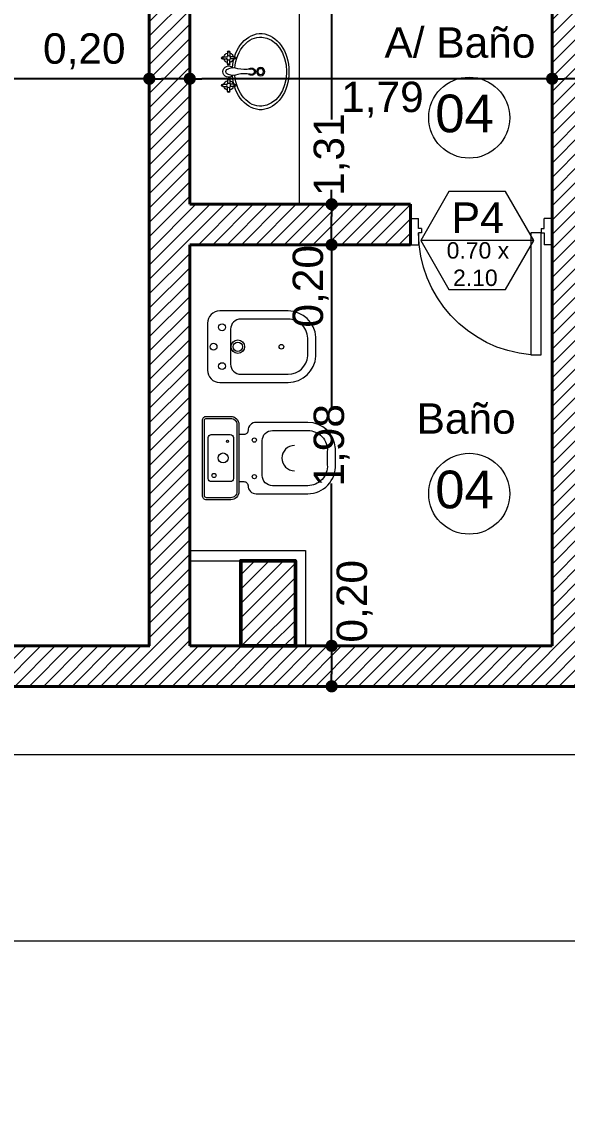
# Model space of a CAD drawing. Header units: millimetres. Extents: x 130 to 235, y 159 to 225.
# Drawn here: x 209.07 to 211.77, y 196.36 to 201.72 of the extents above; entities that cross this region are included whole.
import ezdxf

# ---------------------------------------------------------------- set-up
doc = ezdxf.new("R2010")
doc.units = ezdxf.units.MM
for name, color, linetype, lineweight in [('015', 1, 'Continuous', 15), ('02', 5, 'Continuous', 20), ('A-COT-PARC', 252, 'Continuous', 15), ('COLUMNAS', 3, 'Continuous', 50), ('COTAS', 151, 'Continuous', 5), ('hatch muro', 252, 'Continuous', 5), ('MUROS', 7, 'Continuous', 40), ('Simbolos', 6, 'Continuous', 20), ('TEXTOS', 2, 'Continuous', 20), ('Textos Simb', 4, 'Continuous', 20)]:
    doc.layers.add(name, color=color, linetype=linetype, lineweight=lineweight)
doc.styles.add('COTAS', font='ROMANS', dxfattribs={"width": 0.7})
doc.styles.add('STYLE1', font='arial.ttf')
doc.dimstyles.new('COTA 100', dxfattribs={"dimtxt": 0.12, "dimasz": 0.15, "dimexe": 0, "dimexo": 0, "dimgap": 0.04, "dimtad": 1, "dimzin": 4, "dimdsep": 46, "dimtxsty": 'COTAS', "dimblk1": 'COTA_N', "dimblk2": 'COTA_N', "dimsah": 1, "dimcen": 0.09, "dimse1": 1, "dimse2": 1, "dimclrd": 256, "dimclrt": 60, "dimadec": 4, "dimazin": 0, "dimtfac": 1, "dimtix": 1, "dimtmove": 2, "dimatfit": 3, "dimfxl": 1, "dimtolj": 1, "dimtzin": 0, "dimlwd": -1, "dimarcsym": 0})
doc.dimstyles.new('ISO-25', dxfattribs={"dimtxt": 0.15, "dimasz": 0.06, "dimexe": 0, "dimexo": 0, "dimgap": 0, "dimtad": 0, "dimzin": 1, "dimtxsty": 'STYLE1', "dimblk": 'DOT', "dimcen": 2.5, "dimclrt": 5, "dimadec": 0, "dimazin": 0, "dimtfac": 1, "dimtmove": 2, "dimatfit": 3, "dimldrblk": 'DOT', "dimfxl": 1, "dimarcsym": 0})
pattern_1 = [(45, (-1047.780325, -271.0186), (-0.035355339, 0.035355339), [])]

# ---------------------------------------------------------------- blocks, each defined once
blk = doc.blocks.new('COTA_N')
for p, q in [((0, 0.5), (0, -0.5)), ((-1, 0), (0, 0))]:
    blk.add_line(p, q)
at = {"const_width": 0.065}
blk.add_lwpolyline([(0.141421, 0.141421), (0.282843, 0.282843), (0, 0), (-0.141421, -0.141421), (-0.282843, -0.282843)], dxfattribs=at)
blk = doc.blocks.new('*D16')
at = {"layer": 'A-COT-PARC', "linetype": 'ByBlock'}
blk.add_line((144.734152, 198.101775), (220.364152, 198.101775), dxfattribs=at)
at = {"layer": 'Defpoints', "color": 0}
for p in [(144.584152, 198.680094), (220.514152, 198.680094), (220.514152, 198.101775)]:
    blk.add_point(p, dxfattribs=at)
at = {"layer": 'A-COT-PARC', "xscale": 0.15, "yscale": 0.15, "zscale": 0.15, "rotation": 180}
blk.add_blockref('COTA_N', (144.584152, 198.101775), dxfattribs=at)
at = {"layer": 'A-COT-PARC', "xscale": 0.15, "yscale": 0.15, "zscale": 0.15}
blk.add_blockref('COTA_N', (220.514152, 198.101775), dxfattribs=at)
at = {"layer": 'A-COT-PARC', "color": 60, "insert": (190.714152, 197.697181), "char_height": 0.6, "attachment_point": 5, "style": 'COTAS'}
blk.add_mtext('\\A1;{\\H0.5x;75.93}', dxfattribs=at)
blk = doc.blocks.new('*D19')
at = {"layer": 'A-COT-PARC', "linetype": 'ByBlock'}
blk.add_line((225.664152, 197.180146), (136.644152, 197.180146), dxfattribs=at)
at = {"layer": 'Defpoints', "color": 0}
for p in [(136.494152, 198.776236), (225.814152, 198.776236), (136.494152, 197.180146)]:
    blk.add_point(p, dxfattribs=at)
at = {"layer": 'A-COT-PARC', "xscale": 0.15, "yscale": 0.15, "zscale": 0.15, "rotation": 180}
blk.add_blockref('COTA_N', (136.494152, 197.180146), dxfattribs=at)
at = {"layer": 'A-COT-PARC', "xscale": 0.15, "yscale": 0.15, "zscale": 0.15}
blk.add_blockref('COTA_N', (225.814152, 197.180146), dxfattribs=at)
at = {"layer": 'A-COT-PARC', "color": 60, "insert": (173.649152, 196.758239), "char_height": 0.6, "attachment_point": 5, "style": 'COTAS'}
blk.add_mtext('\\A1;{\\H0.5x;89.32}', dxfattribs=at)
blk = doc.blocks.new('Bacha3')
for p, q in [((0.016214, -0.572574), (0.016214, -0.587574)), ((0.016214, -0.5732), (0.042952, -0.5732)), ((0.016214, -0.586981), (0.042952, -0.586981)), ((0.060436, -0.543352), (0.045436, -0.543352)), ((0.046029, -0.543352), (0.046029, -0.57009)), ((0.046029, -0.616796), (0.046029, -0.590058)), ((0.05981, -0.543352), (0.05981, -0.57009)), ((0.05981, -0.616796), (0.05981, -0.590058)), ((0.089658, -0.5732), (0.062919, -0.5732)), ((0.089658, -0.586981), (0.062919, -0.586981)), ((0.089658, -0.572574), (0.089658, -0.587574)), ((0.060436, -0.616796), (0.045436, -0.616796)), ((0.060436, -0.713352), (0.045436, -0.713352)), ((0.046029, -0.713352), (0.046029, -0.74009)), ((0.05981, -0.713352), (0.05981, -0.74009)), ((0.016214, -0.757574), (0.016214, -0.742574)), ((0.016214, -0.743167), (0.042952, -0.743167)), ((0.016214, -0.756948), (0.042952, -0.756948)), ((0.060436, -0.786796), (0.045436, -0.786796)), ((0.046029, -0.786796), (0.046029, -0.760058)), ((0.05981, -0.786796), (0.05981, -0.760058)), ((0.089658, -0.743167), (0.062919, -0.743167)), ((0.089658, -0.756948), (0.062919, -0.756948)), ((0.089658, -0.757574), (0.089658, -0.742574))]:
    blk.add_line(p, q)
for points in [[(-0.080005, -0.649792, 0.092281), (-0.00304, -0.647574, -0.198901), (0.052936, -0.647574)], [(-0.080005, -0.680356, -0.092281), (-0.00304, -0.682574, 0.198901), (0.052936, -0.682574)]]:
    blk.add_lwpolyline(points, format="xyb")
for centre, radius in [((0.052936, -0.580074), 0.012487), ((-0.144714, -0.665074), 0.025), ((-0.144714, -0.665074), 0.018), ((0.052936, -0.750074), 0.012487)]:
    blk.add_circle(centre, radius)
for centre, radius, start, end in [((0.016214, -0.580074), 0.00754, 90, 270), ((0.052936, -0.580074), 0.03, 103.310904, 166.753451), ((0.052936, -0.580074), 0.03, 193.310904, 256.689096), ((0.052936, -0.543352), 0.00754, 0, 180), ((0.052936, -0.580074), 0.03, 13.246549, 76.753451), ((0.052936, -0.580074), 0.03, 283.246549, 346.689096), ((0.089658, -0.580074), 0.00754, 270, 90), ((-0.088532, -0.665074), 0.0225, 38.7012, 321.2988), ((-0.088532, -0.665074), 0.0175, 60.839304, 299.160698), ((0.052936, -0.665074), 0.035, 221.187117, 138.812883), ((0.052936, -0.616796), 0.00754, 180, 360), ((0.052936, -0.665074), 0.0175, 270, 90), ((0.052936, -0.750074), 0.03, 103.310904, 166.689096), ((0.052936, -0.713352), 0.00754, 0, 180), ((0.052936, -0.750074), 0.03, 13.310904, 76.753451), ((0.016214, -0.750074), 0.00754, 90, 270), ((0.052936, -0.750074), 0.03, 193.246549, 256.689096), ((0.052936, -0.786796), 0.00754, 180, 360), ((0.052936, -0.750074), 0.03, 283.246549, 346.753451), ((0.089658, -0.750074), 0.00754, 270, 90)]:
    blk.add_arc(centre, radius, start, end)
blk.add_ellipse((-0.144714, -0.665074), major_axis=(0, -0.213607), ratio=0.749038, start_param=1.67429365, end_param=7.75048431)
at = {"layer": '02'}
blk.add_ellipse((-0.144714, -0.665074), major_axis=(0, -0.235043), ratio=0.744545, start_param=1.66849998, end_param=7.75627798, dxfattribs=at)
blk = doc.blocks.new('INODORO-PLANTA')
at = {"layer": '015'}
for points in [[(-0.037697, 0.616878), (0.027684, 0.616878, -0.43408), (0.131265, 0.520049), (0.131265, 0.345471, -0.414214), (0.081265, 0.295471), (-0.091278, 0.295471, -0.414214), (-0.141278, 0.345471), (-0.141278, 0.520049, -0.43408)], [(0.190993, 0.140034), (0.190993, 0.020034, -0.414214), (0.180993, 0.010034), (-0.191007, 0.010034, -0.414214), (-0.201007, 0.020034), (-0.201007, 0.140034, -0.414214), (-0.171007, 0.170034), (0.160993, 0.170034, -0.414214)], [(-0.106278, 0.152775), (0.096265, 0.152775, -0.414214), (0.111265, 0.137775), (0.111265, 0.043487, -0.414214), (0.096265, 0.028487), (-0.106278, 0.028487, -0.414214), (-0.121278, 0.043487), (-0.121278, 0.137775, -0.414214)]]:
    blk.add_lwpolyline(points, format="xyb", close=True, dxfattribs=at)
for centre, radius in [((-0.093885, 0.256571), 0.010405), ((0.086896, 0.256571), 0.010405), ((-0.087804, 0.124061), 0.005462), ((-0.005609, 0.102094), 0.02448), ((0.080983, 0.057095), 0.010405)]:
    blk.add_circle(centre, radius, dxfattribs=at)
blk.add_arc((-0.005007, 0.455051), 0.062432, 180, 360, dxfattribs=at)
at = {"layer": '02'}
blk.add_lwpolyline([(-0.141278, 0.225112, -0.414214), (-0.121278, 0.205112), (-0.121278, 0.180034), (0.111265, 0.180034), (0.111265, 0.205112, -0.414214), (0.131265, 0.225112, 0.414214), (0.171265, 0.265112), (0.171265, 0.520049, 0.430911), (0.026453, 0.656878), (-0.051991, 0.656878, 0.397711), (-0.181278, 0.520049), (-0.181278, 0.265112, 0.414214), (-0.141278, 0.225112)], format="xyb", dxfattribs=at)
blk.add_lwpolyline([(0.200993, 0.140034), (0.200993, 0.020034, -0.414214), (0.180993, 0.000034), (-0.191007, 0.000034, -0.414214), (-0.211007, 0.020034), (-0.211007, 0.140034, -0.414214), (-0.171007, 0.180034), (0.160993, 0.180034, -0.414214)], format="xyb", close=True, dxfattribs=at)
blk = doc.blocks.new('BIDET-PLANTA')
at = {"layer": '015'}
blk.add_lwpolyline([(-0.032691, 0.553372, 0.43408), (-0.136271, 0.456543), (-0.136271, 0.222375, 0.414214), (-0.086271, 0.172375), (0.086271, 0.172375, 0.414214), (0.136271, 0.222375), (0.136271, 0.456543, 0.394622), (0.045753, 0.553372)], format="xyb", close=True, dxfattribs=at)
for centre, radius in [((0, 0.423145), 0.011561), ((0, 0.208017), 0.033123), ((0, 0.208017), 0.023123), ((-0.096, 0.129998), 0.017), ((0.096, 0.129998), 0.017), ((0, 0.087998), 0.017)]:
    blk.add_circle(centre, radius, dxfattribs=at)
at = {"layer": '02'}
blk.add_lwpolyline([(-0.046984, 0.593372, 0.397711), (-0.176271, 0.456543), (-0.176271, 0.118372, 0.414214), (-0.116271, 0.058372), (0.116271, 0.058372, 0.414214), (0.176271, 0.118372), (0.176271, 0.456543, 0.397711), (0.046984, 0.593372)], format="xyb", close=True, dxfattribs=at)
blk = doc.blocks.new('P070b')
at = {"linetype": 'Continuous'}
for p, q in [((-0.7, -0.025), (-0.7, -0.01)), ((-0.7, -0.01), (-0.66, -0.01)), ((0, -0.01), (-0.04, -0.01)), ((0, -0.025), (0, -0.01)), ((-0.645, -0.07), (-0.66, -0.07)), ((-0.645, -0.07), (-0.66, -0.07)), ((-0.645, -0.09), (-0.66, -0.09)), ((-0.66, -0.09), (-0.66, -0.14)), ((-0.055, -0.07), (-0.04, -0.07)), ((-0.055, -0.09), (-0.04, -0.09)), ((-0.04, -0.09), (-0.04, -0.14)), ((-0.7, -0.125), (-0.7, -0.14)), ((-0.7, -0.14), (-0.66, -0.14)), ((0, -0.14), (-0.04, -0.14)), ((0, -0.125), (0, -0.14))]:
    blk.add_line(p, q, dxfattribs=at)
for p, q in [((-0.66, -0.07), (-0.66, -0.01)), ((-0.04, -0.07), (-0.04, -0.01)), ((-0.645, -0.09), (-0.645, -0.07)), ((-0.055, -0.09), (-0.055, -0.07))]:
    blk.add_line(p, q)
blk.add_arc((-0.055, -0.07), 0.605, 94.740595, 180, dxfattribs=at)
at = {"layer": '02', "linetype": 'Continuous'}
for p, q in [((-0.105, 0.533089), (-0.055, 0.533089)), ((-0.105, -0.07), (-0.105, 0.533089)), ((-0.055, 0.533089), (-0.055, -0.07)), ((-0.055, -0.07), (-0.105, -0.07))]:
    blk.add_line(p, q, dxfattribs=at)
blk = doc.blocks.new('_DOT')
at = {"color": 0, "linetype": 'ByBlock', "lineweight": -2}
blk.add_line((-0.5, 0), (-1, 0), dxfattribs=at)
at = {"color": 0, "linetype": 'ByBlock', "const_width": 0.5}
blk.add_lwpolyline([(-0.25, 0, 1), (0.25, 0, 1)], format="xyb", close=True, dxfattribs=at)
blk = doc.blocks.new('*D47')
at = {"layer": 'COTAS', "color": 0, "lineweight": -2, "ltscale": 2}
for p, q in [((211.694152, 201.438021), (211.694152, 201.438021)), ((211.784152, 201.438021), (211.754152, 201.438021)), ((211.844152, 201.438021), (211.844152, 201.438021))]:
    blk.add_line(p, q, dxfattribs=at)
at = {"layer": 'Defpoints', "color": 0}
for p in [(211.694152, 201.438021), (211.694152, 201.438021), (211.844152, 201.438021)]:
    blk.add_point(p, dxfattribs=at)
at = {"layer": 'COTAS', "color": 0, "lineweight": -2, "xscale": 0.06, "yscale": 0.06, "zscale": 0.06, "rotation": 180}
blk.add_blockref('_DOT', (211.694152, 201.438021), dxfattribs=at)
at = {"layer": 'COTAS', "color": 0, "lineweight": -2, "xscale": 0.06, "yscale": 0.06, "zscale": 0.06}
blk.add_blockref('_DOT', (211.844152, 201.438021), dxfattribs=at)
at = {"layer": 'COTAS', "color": 5, "insert": (212.084008, 201.530297), "char_height": 0.15, "attachment_point": 5, "style": 'STYLE1'}
blk.add_mtext('0,15', dxfattribs=at)
blk = doc.blocks.new('*D48')
at = {"layer": 'COTAS', "color": 0, "lineweight": -2, "ltscale": 2}
for p, q in [((209.904152, 201.438021), (209.904152, 201.438021)), ((211.634152, 201.438021), (209.964152, 201.438021)), ((211.694152, 201.438021), (211.694152, 201.438021))]:
    blk.add_line(p, q, dxfattribs=at)
at = {"layer": 'Defpoints', "color": 0}
for p in [(209.904152, 201.438021), (209.904152, 201.438021), (211.694152, 201.438021)]:
    blk.add_point(p, dxfattribs=at)
at = {"layer": 'COTAS', "color": 0, "lineweight": -2, "xscale": 0.06, "yscale": 0.06, "zscale": 0.06, "rotation": 180}
blk.add_blockref('_DOT', (209.904152, 201.438021), dxfattribs=at)
at = {"layer": 'COTAS', "color": 0, "lineweight": -2, "xscale": 0.06, "yscale": 0.06, "zscale": 0.06}
blk.add_blockref('_DOT', (211.694152, 201.438021), dxfattribs=at)
at = {"layer": 'COTAS', "color": 5, "insert": (210.855777, 201.334438), "char_height": 0.15, "attachment_point": 5, "style": 'STYLE1'}
blk.add_mtext('1,79', dxfattribs=at)
blk = doc.blocks.new('*D49')
at = {"layer": 'COTAS', "color": 0, "lineweight": -2, "ltscale": 2}
for p, q in [((209.704152, 201.438021), (209.704152, 201.438021)), ((209.844152, 201.438021), (209.764152, 201.438021)), ((209.904152, 201.438021), (209.904152, 201.438021))]:
    blk.add_line(p, q, dxfattribs=at)
at = {"layer": 'Defpoints', "color": 0}
for p in [(209.704152, 201.438021), (209.704152, 201.438021), (209.904152, 201.438021)]:
    blk.add_point(p, dxfattribs=at)
at = {"layer": 'COTAS', "color": 0, "lineweight": -2, "xscale": 0.06, "yscale": 0.06, "zscale": 0.06, "rotation": 180}
blk.add_blockref('_DOT', (209.704152, 201.438021), dxfattribs=at)
at = {"layer": 'COTAS', "color": 0, "lineweight": -2, "xscale": 0.06, "yscale": 0.06, "zscale": 0.06}
blk.add_blockref('_DOT', (209.904152, 201.438021), dxfattribs=at)
at = {"layer": 'COTAS', "color": 5, "insert": (209.383011, 201.573444), "char_height": 0.15, "attachment_point": 5, "style": 'STYLE1'}
blk.add_mtext('0,20', dxfattribs=at)
blk = doc.blocks.new('*D50')
at = {"layer": 'COTAS', "color": 0, "lineweight": -2, "ltscale": 2}
for p, q in [((199.924152, 201.438021), (199.924152, 201.438021)), ((199.984152, 201.438021), (204.619377, 201.438021)), ((209.644152, 201.438021), (205.008927, 201.438021)), ((209.704152, 201.438021), (209.704152, 201.438021))]:
    blk.add_line(p, q, dxfattribs=at)
at = {"layer": 'Defpoints', "color": 0}
for p in [(199.924152, 201.438021), (199.924152, 201.438021), (209.704152, 201.438021)]:
    blk.add_point(p, dxfattribs=at)
at = {"layer": 'COTAS', "color": 0, "lineweight": -2, "xscale": 0.06, "yscale": 0.06, "zscale": 0.06, "rotation": 180}
blk.add_blockref('_DOT', (199.924152, 201.438021), dxfattribs=at)
at = {"layer": 'COTAS', "color": 0, "lineweight": -2, "xscale": 0.06, "yscale": 0.06, "zscale": 0.06}
blk.add_blockref('_DOT', (209.704152, 201.438021), dxfattribs=at)
at = {"layer": 'COTAS', "color": 5, "insert": (204.814152, 201.438021), "char_height": 0.15, "attachment_point": 5, "style": 'STYLE1'}
blk.add_mtext('9,78', dxfattribs=at)
blk = doc.blocks.new('*D52')
at = {"layer": 'COTAS', "color": 0, "lineweight": -2, "ltscale": 2}
for p, q in [((210.605002, 200.618021), (210.605002, 200.618021)), ((210.605002, 200.558021), (210.605002, 199.815746)), ((210.605002, 198.698021), (210.605002, 199.440296)), ((210.605002, 198.638021), (210.605002, 198.638021))]:
    blk.add_line(p, q, dxfattribs=at)
at = {"layer": 'Defpoints', "color": 0}
for p in [(210.605002, 200.618021), (210.605002, 198.638021), (210.605002, 198.638021)]:
    blk.add_point(p, dxfattribs=at)
at = {"layer": 'COTAS', "color": 0, "lineweight": -2, "xscale": 0.06, "yscale": 0.06, "zscale": 0.06}
for p, rotation in [((210.605002, 200.618021), 90), ((210.605002, 198.638021), 270)]:
    blk.add_blockref('_DOT', p, dxfattribs=dict(at, rotation=rotation))
at = {"layer": 'COTAS', "color": 5, "insert": (210.605002, 199.628021), "char_height": 0.15, "attachment_point": 5, "rotation": 90, "style": 'STYLE1'}
blk.add_mtext('1,98', dxfattribs=at)
blk = doc.blocks.new('*D53')
at = {"layer": 'COTAS', "color": 0, "lineweight": -2, "ltscale": 2}
for p, q in [((210.605002, 200.818021), (210.605002, 200.818021)), ((210.605002, 200.678021), (210.605002, 200.758021)), ((210.605002, 200.618021), (210.605002, 200.618021))]:
    blk.add_line(p, q, dxfattribs=at)
at = {"layer": 'Defpoints', "color": 0}
for p in [(210.605002, 200.818021), (210.605002, 200.818021), (210.605002, 200.618021)]:
    blk.add_point(p, dxfattribs=at)
at = {"layer": 'COTAS', "color": 0, "lineweight": -2, "xscale": 0.06, "yscale": 0.06, "zscale": 0.06}
for p, rotation in [((210.605002, 200.818021), 90), ((210.605002, 200.618021), 270)]:
    blk.add_blockref('_DOT', p, dxfattribs=dict(at, rotation=rotation))
at = {"layer": 'COTAS', "color": 5, "insert": (210.50147, 200.413252), "char_height": 0.15, "attachment_point": 5, "rotation": 90, "style": 'STYLE1'}
blk.add_mtext('0,20', dxfattribs=at)
blk = doc.blocks.new('*D54')
at = {"layer": 'COTAS', "color": 0, "lineweight": -2, "ltscale": 2}
for p, q in [((210.605002, 202.128021), (210.605002, 202.128021)), ((210.605002, 202.068021), (210.605002, 201.236055)), ((210.605002, 200.878021), (210.605002, 200.889855)), ((210.605002, 200.818021), (210.605002, 200.818021))]:
    blk.add_line(p, q, dxfattribs=at)
at = {"layer": 'Defpoints', "color": 0}
for p in [(210.605002, 202.128021), (210.605002, 202.128021), (210.605002, 200.818021)]:
    blk.add_point(p, dxfattribs=at)
at = {"layer": 'COTAS', "color": 0, "lineweight": -2, "xscale": 0.06, "yscale": 0.06, "zscale": 0.06}
for p, rotation in [((210.605002, 202.128021), 90), ((210.605002, 200.818021), 270)]:
    blk.add_blockref('_DOT', p, dxfattribs=dict(at, rotation=rotation))
at = {"layer": 'COTAS', "color": 5, "insert": (210.605002, 201.062955), "char_height": 0.15, "attachment_point": 5, "rotation": 90, "style": 'STYLE1'}
blk.add_mtext('1,31', dxfattribs=at)
blk = doc.blocks.new('*D59')
at = {"layer": 'COTAS', "color": 0, "lineweight": -2, "ltscale": 2}
for p, q in [((210.605002, 198.638021), (210.605002, 198.638021)), ((210.605002, 198.578021), (210.605002, 198.498021)), ((210.605002, 198.438021), (210.605002, 198.438021))]:
    blk.add_line(p, q, dxfattribs=at)
at = {"layer": 'Defpoints', "color": 0}
for p in [(210.605002, 198.638021), (210.605002, 198.438021), (210.605002, 198.438021)]:
    blk.add_point(p, dxfattribs=at)
at = {"layer": 'COTAS', "color": 0, "lineweight": -2, "xscale": 0.06, "yscale": 0.06, "zscale": 0.06}
for p, rotation in [((210.605002, 198.638021), 90), ((210.605002, 198.438021), 270)]:
    blk.add_blockref('_DOT', p, dxfattribs=dict(at, rotation=rotation))
at = {"layer": 'COTAS', "color": 5, "insert": (210.718492, 198.857886), "char_height": 0.15, "attachment_point": 5, "rotation": 90, "style": 'STYLE1'}
blk.add_mtext('0,20', dxfattribs=at)

msp = doc.modelspace()

# ---------------------------------------------------------------- hatches: boundary and pattern name
at = {"layer": 'hatch muro', "ltscale": 2}
h = msp.add_hatch(dxfattribs=at)
h.set_pattern_fill('ANSI31', color=256, scale=0.4)
h.set_pattern_definition(pattern_1)
h.paths.add_polyline_path([(212.8042, 203.608), (213.9042, 203.608), (213.9042, 203.508), (213.7042, 203.508), (213.7042, 203.308), (212.8042, 203.308)])
h.paths.add_polyline_path([(213.7042, 203.508), (213.9042, 203.508), (213.9042, 203.308), (213.7042, 203.308)])
h.paths.add_polyline_path([(214.8542, 203.508), (215.0542, 203.508), (215.0542, 203.308), (214.8542, 203.308)])
h.paths.add_polyline_path([(214.8542, 203.608), (216.3842, 203.608), (216.3842, 203.308), (215.0542, 203.308), (215.0542, 203.508), (214.8542, 203.508)])
h.paths.add_polyline_path([(218.3842, 203.608), (219.7142, 203.608), (219.7142, 203.438), (219.7142, 203.308), (218.3842, 203.308)])
h.paths.add_polyline_path([(220.5142, 203.308), (220.7142, 203.308), (220.7142, 202.023), (220.5142, 202.023)])
h.paths.add_polyline_path([(220.5142, 203.508), (220.7142, 203.508), (220.7142, 203.308), (220.5142, 203.308)])
h.paths.add_polyline_path([(220.5142, 204.638), (220.6442, 204.638), (220.7142, 204.638), (220.7142, 203.508), (220.5142, 203.508)])
h.paths.add_polyline_path([(215.2002, 199.058), (215.4702, 199.058), (215.4702, 198.638), (215.2002, 198.638)])
h.paths.add_polyline_path([(213.0042, 202.278), (213.9042, 202.278), (213.9042, 199.538), (213.0042, 199.538), (213.0042, 199.738), (213.7042, 199.738), (213.7042, 202.078), (213.0042, 202.078)])
h.paths.add_polyline_path([(220.2442, 199.058), (220.5142, 199.058), (220.5142, 198.638), (220.2442, 198.638)])
h.paths.add_polyline_path([(210.1562, 199.058), (210.4262, 199.058), (210.4262, 198.638), (210.1562, 198.638)])
h.paths.add_polyline_path([(205.1122, 199.058), (205.3822, 199.058), (205.3822, 198.638), (205.1122, 198.638)])
h.paths.add_polyline_path([(205.1122, 203.508), (205.3122, 203.508), (205.3122, 203.308), (205.1122, 203.308)])
h.paths.add_polyline_path([(209.7042, 203.508), (209.9042, 203.508), (209.9042, 203.308), (209.7042, 203.308)])
h = msp.add_hatch(dxfattribs=at)
h.set_pattern_fill('ANSI31', color=256, scale=0.4)
h.set_pattern_definition(pattern_1)
h.paths.add_polyline_path([(220.7142, 199.923), (220.5142, 199.923), (220.5142, 198.638), (220.2442, 198.638), (215.0542, 198.638), (215.0542, 202.408), (214.8542, 202.408), (214.8542, 198.638), (211.8442, 198.638), (211.8442, 202.278), (211.6942, 202.278), (211.6942, 198.638), (209.9042, 198.638), (209.9042, 200.618), (210.9942, 200.618), (210.9942, 200.818), (209.9042, 200.818), (209.9042, 202.128), (210.9942, 202.128), (210.9942, 202.278), (209.7042, 202.278), (209.7042, 198.638), (199.9242, 198.638), (199.9242, 203.308), (199.7242, 203.308), (199.7242, 198.638), (189.2618, 198.638), (189.2618, 198.438), (220.7142, 198.438)])
h = msp.add_hatch(dxfattribs=at)
h.set_pattern_fill('ANSI31', color=256, scale=0.4)
h.set_pattern_definition(pattern_1)
h.paths.add_polyline_path([(215.0542, 202.408), (214.8542, 202.408), (214.8542, 198.638), (215.0542, 198.638)])
h.paths.add_polyline_path([(211.8442, 202.278), (211.6942, 202.278), (211.6942, 198.638), (211.8442, 198.638)])
h.paths.add_polyline_path([(210.9942, 200.818), (209.9042, 200.818), (209.9042, 202.128), (210.9942, 202.128), (210.9942, 202.278), (209.7042, 202.278), (209.7042, 198.638), (209.9042, 198.638), (209.9042, 200.618), (210.9942, 200.618), (210.9942, 200.633)])

# ---------------------------------------------------------------- linework, layer by layer
at = {"layer": '015', "ltscale": 2}
msp.add_line((210.4442, 202.128), (210.4442, 200.818), dxfattribs=at)
for points in [[(209.9042, 199.108), (210.4762, 199.108), (210.4762, 198.638)], [(209.9042, 199.058), (210.4262, 199.058), (210.4262, 198.638)]]:
    msp.add_lwpolyline(points, dxfattribs=at)
at = {"layer": 'COLUMNAS', "ltscale": 2}
msp.add_lwpolyline([(210.1562, 198.638), (210.4262, 198.638), (210.4262, 199.058), (210.1562, 199.058)], close=True, dxfattribs=at)
at = {"layer": 'MUROS', "ltscale": 2}
for p, q in [((209.7042, 202.278), (209.7042, 198.638)), ((211.6942, 202.278), (211.6942, 198.638)), ((209.9042, 202.128), (209.9042, 200.818)), ((209.9042, 200.818), (210.9942, 200.818)), ((210.9942, 200.618), (210.9942, 200.818)), ((209.9042, 200.618), (209.9042, 198.638)), ((209.9042, 200.618), (210.9942, 200.618)), ((199.9242, 198.638), (209.7064, 198.638)), ((209.9042, 198.638), (211.6942, 198.638)), ((144.3842, 198.438), (220.7142, 198.438))]:
    msp.add_line(p, q, dxfattribs=at)
at = {"layer": 'Simbolos'}
msp.add_line((211.6038, 200.6387), (211.0449, 200.6387), dxfattribs=at)
msp.add_lwpolyline([(211.4641, 200.3967), (211.6038, 200.6387), (211.4641, 200.8807), (211.1846, 200.8807), (211.0449, 200.6387), (211.1846, 200.3967)], close=True, dxfattribs=at)
for centre in [(211.2844, 201.2458), (211.2844, 199.3892)]:
    msp.add_circle(centre, 0.2, dxfattribs=at)

# ---------------------------------------------------------------- block references
at = {"layer": '015', "xscale": -0.8, "yscale": 0.8, "zscale": 0.8, "rotation": 359.999803}
msp.add_blockref('Bacha3', (210.1384, 202.0051), dxfattribs=at)
at = {"layer": '015', "xscale": -1, "rotation": 180}
msp.add_blockref('P070b', (211.6942, 200.608), dxfattribs=at)
at = {"layer": '015'}
for name, p, rotation in [('BIDET-PLANTA', (209.9335, 200.115), 270.000414), ('INODORO-PLANTA', (209.9667, 199.5601), 270.000197)]:
    msp.add_blockref(name, p, dxfattribs=dict(at, rotation=rotation))

# ---------------------------------------------------------------- texts
at = {"layer": 'TEXTOS', "char_height": 0.15, "width": 2.018645, "attachment_point": 3, "style": 'STYLE1'}
for s, insert in [('A/ Baño', (211.6115, 201.6919)), ('Baño', (211.5141, 199.8353))]:
    msp.add_mtext(s, dxfattribs=dict(at, insert=insert))
at = {"layer": 'Textos Simb', "style": 'STYLE1'}
msp.add_text('P4', height=0.15116, rotation=360, dxfattribs=at).set_placement((211.1976, 200.6762))
at = {"layer": 'Textos Simb', "char_height": 0.18634, "width": 0.177789, "attachment_point": 3, "style": 'STYLE1'}
for insert in [(211.4064, 201.3599), (211.4064, 199.5033)]:
    msp.add_mtext('04', dxfattribs=dict(at, insert=insert))
at = {"layer": 'Textos Simb', "insert": (211.1731, 200.6311), "char_height": 0.08112, "width": 0.409034, "attachment_point": 1, "rotation": 360, "style": 'STYLE1'}
msp.add_mtext('0.70 x \\P 2.10', dxfattribs=at)

# ---------------------------------------------------------------- dimensions: what is measured, and where the dimension line sits
at = {"layer": 'A-COT-PARC', "linetype": 'ByBlock'}
for base, p1, p2, angle, picture, middle in [((136.4942, 197.1801), (225.8142, 198.7762), (136.4942, 198.7762), 180, '*D19', (173.6492, 196.7582)), ((220.5142, 198.1018), (144.5842, 198.6801), (220.5142, 198.6801), 0, '*D16', (190.7142, 197.6972))]:
    dim = msp.add_linear_dim(base=base, p1=p1, p2=p2, angle=angle, text='{\\H0.5x;<>}', dimstyle='COTA 100', override={"dimtxt": 0.6, "dimfxl": 0.18}, dxfattribs=at)
    dim.commit()
    dim.dimension.update_dxf_attribs({"geometry": picture, "text_midpoint": middle, "dimtype": 161})
at = {"layer": 'COTAS', "ltscale": 2}
for base, p1, p2, angle, picture, middle in [((210.605, 202.128), (210.605, 200.818), (210.605, 202.128), 90, '*D54', (210.605, 201.063)), ((209.7042, 201.438), (209.9042, 201.438), (209.7042, 201.438), 180, '*D49', (209.383, 201.5734)), ((211.6942, 201.438), (211.8442, 201.438), (211.6942, 201.438), 180, '*D47', (212.084, 201.5303)), ((209.9042, 201.438), (211.6942, 201.438), (209.9042, 201.438), 180, '*D48', (210.8558, 201.3344)), ((210.605, 200.818), (210.605, 200.618), (210.605, 200.818), 90, '*D53', (210.5015, 200.4133)), ((210.605, 198.438), (210.605, 198.638), (210.605, 198.438), 270, '*D59', (210.7185, 198.8579))]:
    dim = msp.add_linear_dim(base=base, p1=p1, p2=p2, angle=angle, dimstyle='ISO-25', override={"dimfxl": 0.18}, dxfattribs=at)
    dim.commit()
    dim.dimension.update_dxf_attribs({"geometry": picture, "text_midpoint": middle, "dimtype": 161})
for p1, p2, picture, middle in [((209.7042, 201.438), (199.9242, 201.438), '*D50', (204.8142, 201.438)), ((210.605, 200.618), (210.605, 198.638), '*D52', (210.605, 199.628))]:
    dim = msp.add_aligned_dim(p1=p1, p2=p2, distance=0, dimstyle='ISO-25', override={"dimfxl": 0.18}, dxfattribs=at)
    dim.commit()
    dim.dimension.update_dxf_attribs({"geometry": picture, "text_midpoint": middle})

doc.saveas('drawing.dxf')
